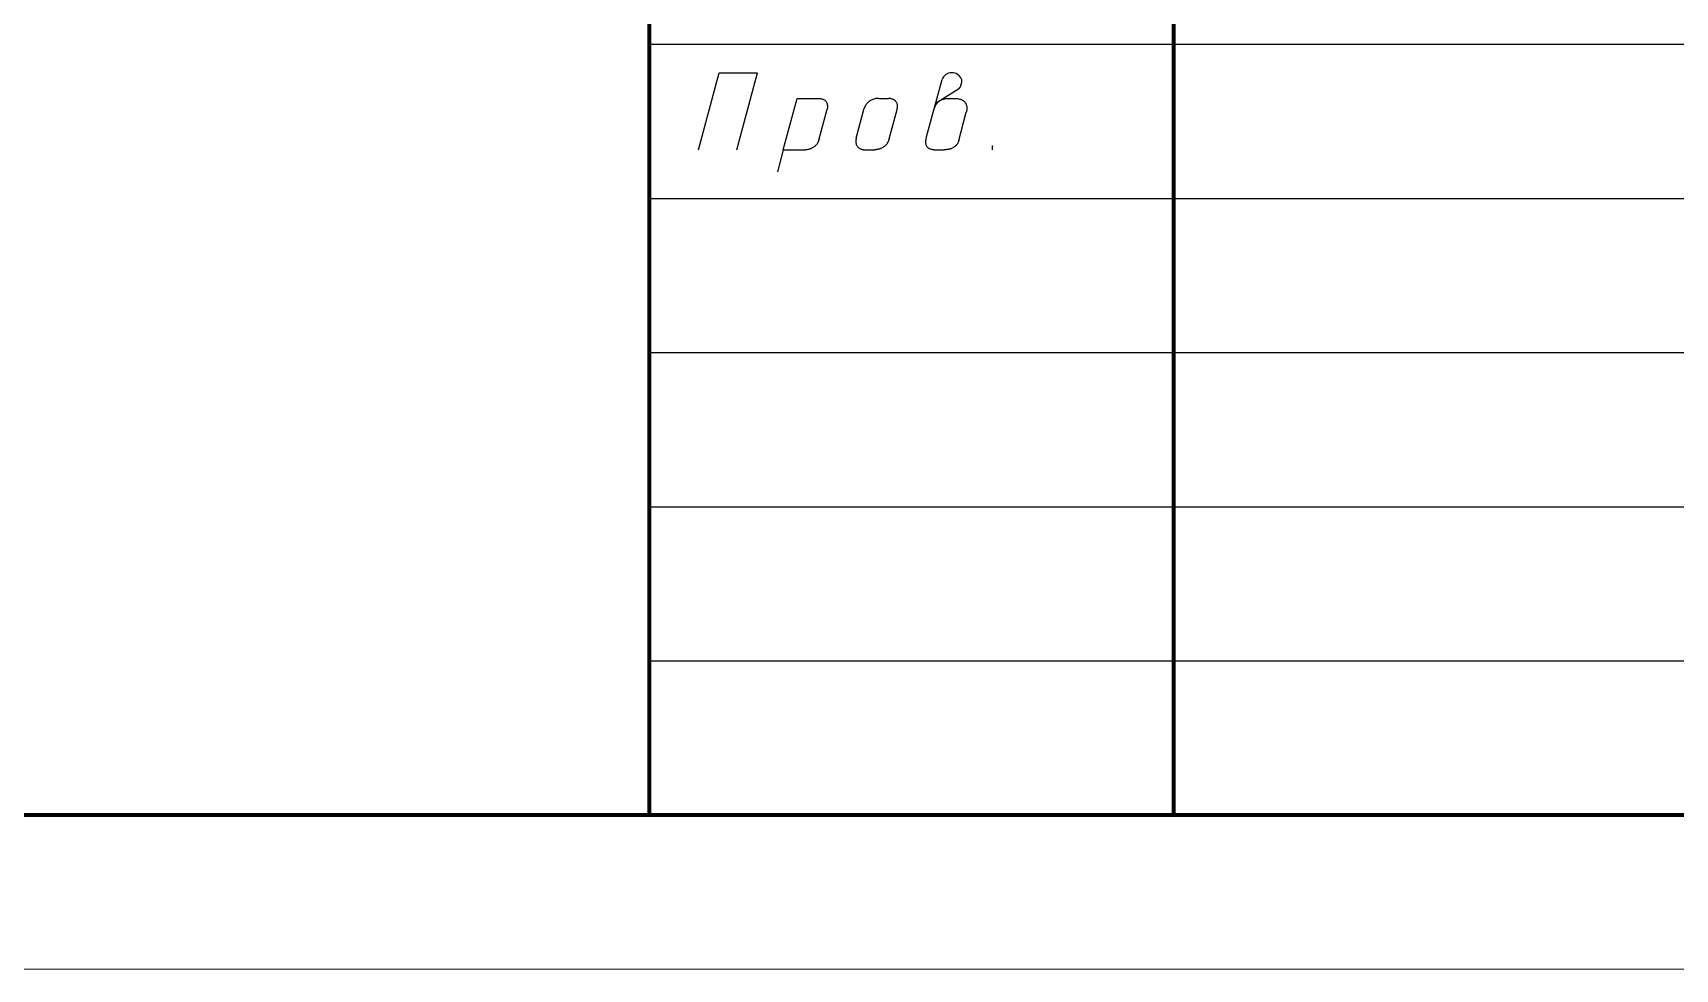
# Model space of a CAD drawing. Header units: millimetres. Extents: x 0 to 420, y 0 to 594.
# Drawn here: x 210 to 263.3, y 0 to 30.4 of the extents above; entities that cross this region are included whole.
import ezdxf

# ---------------------------------------------------------------- set-up
doc = ezdxf.new("R2010")
doc.units = ezdxf.units.MM
doc.layers.get('0').update_dxf_attribs({"linetype": 'CONTINUOUS', "lineweight": 0})

# ---------------------------------------------------------------- blocks, each defined once
blk = doc.blocks.new('A2V-0')
at = {"lineweight": 100}
for p, q in [((230, 5), (230, 60)), ((247, 5), (247, 60)), ((20, 5), (415, 5))]:
    blk.add_line(p, q, dxfattribs=at)
at = {"lineweight": 25}
for p, q in [((230, 30), (295, 30)), ((230, 25), (295, 25)), ((230, 20), (295, 20)), ((230, 15), (295, 15)), ((230, 10), (295, 10))]:
    blk.add_line(p, q, dxfattribs=at)
blk.add_line((0, 0), (420, 0))

msp = doc.modelspace()

# ---------------------------------------------------------------- linework, layer by layer
at = {"linetype": 'CONTINUOUS', "lineweight": 25}
for p, q in [((231.585, 26.575), (232.255, 29.075)), ((232.255, 29.075), (233.505, 29.075)), ((232.835, 26.575), (233.505, 29.075)), ((238.988, 26.992), (239.487, 28.858)), ((240.118, 28.777), (240.116, 28.757)), ((240.12, 28.798), (240.118, 28.777)), ((240.121, 28.82), (240.12, 28.798)), ((240.122, 28.843), (240.121, 28.82)), ((240.122, 28.867), (240.122, 28.843)), ((234.338, 26.575), (234.785, 28.242)), ((234.785, 28.242), (235.475, 28.242)), ((235.475, 28.242), (235.51, 28.241)), ((235.51, 28.241), (235.543, 28.237)), ((235.543, 28.237), (235.573, 28.232)), ((235.573, 28.232), (235.6, 28.225)), ((237.334, 28.233), (237.303, 28.227)), ((237.367, 28.238), (237.334, 28.233)), ((237.402, 28.241), (237.367, 28.238)), ((237.438, 28.242), (237.402, 28.241)), ((237.438, 28.242), (237.751, 28.242)), ((237.754, 28.242), (237.751, 28.242)), ((237.751, 28.242), (237.751, 28.242)), ((237.759, 28.241), (237.754, 28.242)), ((237.766, 28.241), (237.759, 28.241)), ((237.774, 28.24), (237.766, 28.241)), ((237.784, 28.239), (237.774, 28.24)), ((237.796, 28.238), (237.784, 28.239)), ((237.808, 28.236), (237.796, 28.238)), ((237.822, 28.233), (237.808, 28.236)), ((237.836, 28.23), (237.822, 28.233)), ((240.018, 28.543), (239.278, 28.075)), ((239.574, 28.229), (239.59, 28.233)), ((239.59, 28.233), (239.606, 28.235)), ((239.606, 28.235), (239.62, 28.237)), ((239.62, 28.237), (239.634, 28.239)), ((239.634, 28.239), (239.646, 28.24)), ((239.646, 28.24), (239.657, 28.241)), ((239.657, 28.241), (239.667, 28.241)), ((239.667, 28.241), (239.676, 28.242)), ((239.676, 28.242), (239.683, 28.242)), ((239.683, 28.242), (239.688, 28.242)), ((239.688, 28.242), (239.895, 28.242)), ((239.895, 28.242), (239.941, 28.24)), ((239.941, 28.24), (239.984, 28.236)), ((239.984, 28.236), (240.023, 28.23)), ((240.018, 28.543), (240.017, 28.542)), ((240.017, 28.542), (240.018, 28.543)), ((240.017, 28.542), (240.017, 28.542)), ((240.02, 28.544), (240.018, 28.543)), ((240.022, 28.546), (240.02, 28.544)), ((240.024, 28.549), (240.022, 28.546)), ((240.023, 28.23), (240.059, 28.222)), ((240.027, 28.552), (240.024, 28.549)), ((240.031, 28.555), (240.027, 28.552)), ((240.035, 28.56), (240.031, 28.555)), ((240.039, 28.565), (240.035, 28.56)), ((240.044, 28.571), (240.039, 28.565)), ((240.049, 28.577), (240.044, 28.571)), ((240.054, 28.585), (240.049, 28.577)), ((240.059, 28.593), (240.054, 28.585)), ((240.065, 28.602), (240.059, 28.593)), ((240.07, 28.611), (240.065, 28.602)), ((240.076, 28.622), (240.07, 28.611)), ((240.081, 28.633), (240.076, 28.622)), ((240.086, 28.645), (240.081, 28.633)), ((240.091, 28.658), (240.086, 28.645)), ((240.096, 28.672), (240.091, 28.658)), ((240.101, 28.687), (240.096, 28.672)), ((240.105, 28.703), (240.101, 28.687)), ((240.109, 28.72), (240.105, 28.703)), ((240.112, 28.738), (240.109, 28.72)), ((240.116, 28.757), (240.112, 28.738)), ((235.505, 26.927), (235.762, 27.888)), ((235.6, 28.225), (235.625, 28.216)), ((235.625, 28.216), (235.647, 28.206)), ((235.647, 28.206), (235.667, 28.195)), ((235.667, 28.195), (235.685, 28.182)), ((235.685, 28.182), (235.7, 28.168)), ((235.7, 28.168), (235.714, 28.153)), ((235.714, 28.153), (235.726, 28.137)), ((235.726, 28.137), (235.737, 28.121)), ((235.737, 28.121), (235.745, 28.104)), ((235.745, 28.104), (235.752, 28.087)), ((235.752, 28.087), (235.758, 28.07)), ((235.758, 28.07), (235.763, 28.052)), ((235.763, 27.89), (235.762, 27.888)), ((235.762, 27.888), (235.762, 27.888)), ((235.763, 28.052), (235.766, 28.035)), ((235.764, 27.895), (235.763, 27.89)), ((235.765, 27.901), (235.764, 27.895)), ((235.766, 27.909), (235.765, 27.901)), ((235.766, 28.035), (235.769, 28.018)), ((235.768, 27.919), (235.766, 27.909)), ((235.769, 27.93), (235.768, 27.919)), ((235.769, 28.018), (235.77, 28.001)), ((235.77, 27.942), (235.769, 27.93)), ((235.77, 28.001), (235.771, 27.985)), ((235.771, 27.955), (235.77, 27.942)), ((235.771, 27.985), (235.771, 27.97)), ((235.771, 27.97), (235.771, 27.955)), ((236.706, 26.954), (236.965, 27.921)), ((236.966, 27.922), (236.965, 27.921)), ((236.967, 27.925), (236.966, 27.922)), ((236.968, 27.93), (236.967, 27.925)), ((236.97, 27.936), (236.968, 27.93)), ((236.973, 27.944), (236.97, 27.936)), ((236.977, 27.953), (236.973, 27.944)), ((236.981, 27.964), (236.977, 27.953)), ((236.986, 27.975), (236.981, 27.964)), ((236.993, 27.988), (236.986, 27.975)), ((237, 28.001), (236.993, 27.988)), ((237.008, 28.015), (237, 28.001)), ((237.017, 28.029), (237.008, 28.015)), ((237.027, 28.044), (237.017, 28.029)), ((237.038, 28.059), (237.027, 28.044)), ((237.05, 28.075), (237.038, 28.059)), ((237.064, 28.09), (237.05, 28.075)), ((237.078, 28.105), (237.064, 28.09)), ((237.094, 28.12), (237.078, 28.105)), ((237.112, 28.135), (237.094, 28.12)), ((237.13, 28.15), (237.112, 28.135)), ((237.151, 28.163), (237.13, 28.15)), ((237.172, 28.177), (237.151, 28.163)), ((237.195, 28.189), (237.172, 28.177)), ((237.22, 28.2), (237.195, 28.189)), ((237.246, 28.21), (237.22, 28.2)), ((237.273, 28.219), (237.246, 28.21)), ((237.303, 28.227), (237.273, 28.219)), ((237.771, 26.928), (238.027, 27.881)), ((237.851, 28.226), (237.836, 28.23)), ((237.867, 28.221), (237.851, 28.226)), ((237.883, 28.215), (237.867, 28.221)), ((237.899, 28.209), (237.883, 28.215)), ((237.915, 28.201), (237.899, 28.209)), ((237.931, 28.192), (237.915, 28.201)), ((237.946, 28.182), (237.931, 28.192)), ((237.961, 28.171), (237.946, 28.182)), ((237.975, 28.159), (237.961, 28.171)), ((237.989, 28.145), (237.975, 28.159)), ((238.001, 28.13), (237.989, 28.145)), ((238.012, 28.113), (238.001, 28.13)), ((238.021, 28.095), (238.012, 28.113)), ((238.03, 28.074), (238.021, 28.095)), ((238.027, 27.881), (238.035, 27.915)), ((238.036, 28.053), (238.03, 28.074)), ((238.035, 27.915), (238.04, 27.947)), ((238.04, 28.029), (238.036, 28.053)), ((238.042, 28.004), (238.04, 28.029)), ((238.04, 27.947), (238.042, 27.976)), ((238.042, 27.976), (238.042, 28.004)), ((239.229, 27.892), (239.238, 27.924)), ((239.238, 27.924), (239.249, 27.955)), ((239.249, 27.955), (239.261, 27.983)), ((239.261, 27.983), (239.275, 28.01)), ((239.275, 28.01), (239.289, 28.034)), ((239.289, 28.034), (239.304, 28.057)), ((239.304, 28.057), (239.32, 28.078)), ((239.32, 28.078), (239.337, 28.097)), ((239.337, 28.097), (239.354, 28.115)), ((239.354, 28.115), (239.372, 28.131)), ((239.372, 28.131), (239.391, 28.146)), ((239.391, 28.146), (239.409, 28.16)), ((239.409, 28.16), (239.428, 28.172)), ((239.428, 28.172), (239.447, 28.183)), ((239.447, 28.183), (239.466, 28.192)), ((239.466, 28.192), (239.485, 28.201)), ((239.485, 28.201), (239.503, 28.208)), ((239.503, 28.208), (239.522, 28.215)), ((239.522, 28.215), (239.54, 28.22)), ((239.54, 28.22), (239.557, 28.225)), ((239.557, 28.225), (239.574, 28.229)), ((240.028, 26.875), (240.275, 27.796)), ((240.059, 28.222), (240.092, 28.212)), ((240.092, 28.212), (240.121, 28.201)), ((240.121, 28.201), (240.148, 28.187)), ((240.148, 28.187), (240.172, 28.173)), ((240.172, 28.173), (240.193, 28.157)), ((240.193, 28.157), (240.212, 28.14)), ((240.212, 28.14), (240.228, 28.122)), ((240.228, 28.122), (240.242, 28.103)), ((240.242, 28.103), (240.254, 28.084)), ((240.254, 28.084), (240.264, 28.064)), ((240.264, 28.064), (240.273, 28.043)), ((240.273, 28.043), (240.279, 28.023)), ((240.276, 27.801), (240.275, 27.796)), ((240.278, 27.808), (240.276, 27.801)), ((240.28, 27.818), (240.278, 27.808)), ((240.279, 28.023), (240.284, 28.002)), ((240.283, 27.829), (240.28, 27.818)), ((240.285, 27.841), (240.283, 27.829)), ((240.284, 28.002), (240.288, 27.982)), ((240.287, 27.855), (240.285, 27.841)), ((240.289, 27.87), (240.287, 27.855)), ((240.288, 27.982), (240.291, 27.962)), ((240.291, 27.887), (240.289, 27.87)), ((240.291, 27.962), (240.292, 27.942)), ((240.292, 27.905), (240.291, 27.887)), ((240.292, 27.942), (240.292, 27.923)), ((240.292, 27.923), (240.292, 27.905)), ((235.283, 26.634), (235.264, 26.624)), ((235.302, 26.645), (235.283, 26.634)), ((235.321, 26.657), (235.302, 26.645)), ((235.339, 26.67), (235.321, 26.657)), ((235.358, 26.685), (235.339, 26.67)), ((235.376, 26.702), (235.358, 26.685)), ((235.394, 26.72), (235.376, 26.702)), ((235.411, 26.739), (235.394, 26.72)), ((235.427, 26.76), (235.411, 26.739)), ((235.443, 26.783), (235.427, 26.76)), ((235.458, 26.808), (235.443, 26.783)), ((235.471, 26.835), (235.458, 26.808)), ((235.484, 26.863), (235.471, 26.835)), ((235.495, 26.894), (235.484, 26.863)), ((235.505, 26.927), (235.495, 26.894)), ((236.692, 26.885), (236.69, 26.854)), ((236.69, 26.854), (236.69, 26.825)), ((236.69, 26.825), (236.692, 26.798)), ((236.698, 26.918), (236.692, 26.885)), ((236.692, 26.798), (236.697, 26.774)), ((236.697, 26.774), (236.703, 26.751)), ((236.706, 26.954), (236.698, 26.918)), ((236.703, 26.751), (236.711, 26.73)), ((236.711, 26.73), (236.721, 26.71)), ((236.721, 26.71), (236.733, 26.693)), ((236.733, 26.693), (236.745, 26.677)), ((236.745, 26.677), (236.759, 26.662)), ((236.759, 26.662), (236.773, 26.649)), ((236.773, 26.649), (236.788, 26.638)), ((236.788, 26.638), (236.803, 26.627)), ((237.542, 26.633), (237.522, 26.624)), ((237.562, 26.644), (237.542, 26.633)), ((237.581, 26.656), (237.562, 26.644)), ((237.601, 26.67), (237.581, 26.656)), ((237.62, 26.685), (237.601, 26.67)), ((237.639, 26.701), (237.62, 26.685)), ((237.658, 26.719), (237.639, 26.701)), ((237.675, 26.739), (237.658, 26.719)), ((237.692, 26.76), (237.675, 26.739)), ((237.708, 26.783), (237.692, 26.76)), ((237.723, 26.808), (237.708, 26.783)), ((237.737, 26.835), (237.723, 26.808)), ((237.75, 26.864), (237.737, 26.835)), ((237.762, 26.895), (237.75, 26.864)), ((237.771, 26.928), (237.762, 26.895)), ((238.964, 26.849), (238.965, 26.867)), ((238.964, 26.83), (238.964, 26.849)), ((238.964, 26.811), (238.964, 26.83)), ((238.966, 26.792), (238.964, 26.811)), ((238.965, 26.867), (238.967, 26.884)), ((238.968, 26.773), (238.966, 26.792)), ((238.967, 26.884), (238.969, 26.901)), ((238.971, 26.755), (238.968, 26.773)), ((238.969, 26.901), (238.971, 26.917)), ((238.971, 26.917), (238.974, 26.932)), ((238.976, 26.736), (238.971, 26.755)), ((238.974, 26.932), (238.976, 26.945)), ((238.976, 26.945), (238.979, 26.958)), ((238.981, 26.718), (238.976, 26.736)), ((238.979, 26.958), (238.982, 26.969)), ((238.988, 26.7), (238.981, 26.718)), ((238.982, 26.969), (238.984, 26.978)), ((238.984, 26.978), (238.986, 26.986)), ((238.986, 26.986), (238.988, 26.992)), ((238.997, 26.683), (238.988, 26.7)), ((239.007, 26.666), (238.997, 26.683)), ((239.019, 26.651), (239.007, 26.666)), ((239.033, 26.636), (239.019, 26.651)), ((239.048, 26.623), (239.033, 26.636)), ((239.836, 26.634), (239.817, 26.625)), ((239.855, 26.644), (239.836, 26.634)), ((239.874, 26.656), (239.855, 26.644)), ((239.892, 26.668), (239.874, 26.656)), ((239.909, 26.682), (239.892, 26.668)), ((239.926, 26.698), (239.909, 26.682)), ((239.943, 26.714), (239.926, 26.698)), ((239.958, 26.732), (239.943, 26.714)), ((239.973, 26.752), (239.958, 26.732)), ((239.986, 26.773), (239.973, 26.752)), ((239.999, 26.796), (239.986, 26.773)), ((240.01, 26.821), (239.999, 26.796)), ((240.02, 26.847), (240.01, 26.821)), ((240.028, 26.875), (240.02, 26.847)), ((241.126, 26.575), (241.126, 26.714)), ((234.338, 26.575), (234.147, 25.861)), ((234.338, 26.575), (235.072, 26.575)), ((235.073, 26.575), (235.072, 26.575)), ((235.077, 26.575), (235.073, 26.575)), ((235.082, 26.575), (235.077, 26.575)), ((235.089, 26.576), (235.082, 26.575)), ((235.097, 26.577), (235.089, 26.576)), ((235.107, 26.578), (235.097, 26.577)), ((235.119, 26.579), (235.107, 26.578)), ((235.131, 26.581), (235.119, 26.579)), ((235.145, 26.584), (235.131, 26.581)), ((235.16, 26.587), (235.145, 26.584)), ((235.176, 26.591), (235.16, 26.587)), ((235.192, 26.596), (235.176, 26.591)), ((235.209, 26.602), (235.192, 26.596)), ((235.227, 26.608), (235.209, 26.602)), ((235.245, 26.616), (235.227, 26.608)), ((235.264, 26.624), (235.245, 26.616)), ((236.803, 26.627), (236.819, 26.618)), ((236.819, 26.618), (236.835, 26.61)), ((236.835, 26.61), (236.851, 26.603)), ((236.851, 26.603), (236.866, 26.597)), ((236.866, 26.597), (236.881, 26.592)), ((236.881, 26.592), (236.895, 26.588)), ((236.895, 26.588), (236.908, 26.584)), ((236.908, 26.584), (236.921, 26.582)), ((236.921, 26.582), (236.932, 26.579)), ((236.932, 26.579), (236.941, 26.578)), ((236.941, 26.578), (236.949, 26.577)), ((236.949, 26.577), (236.955, 26.576)), ((236.955, 26.576), (236.959, 26.575)), ((236.96, 26.575), (236.957, 26.575)), ((236.957, 26.575), (237.303, 26.575)), ((236.959, 26.575), (236.961, 26.575)), ((236.961, 26.575), (236.96, 26.575)), ((237.306, 26.575), (237.303, 26.575)), ((237.312, 26.575), (237.306, 26.575)), ((237.319, 26.575), (237.312, 26.575)), ((237.328, 26.576), (237.319, 26.575)), ((237.338, 26.577), (237.328, 26.576)), ((237.35, 26.578), (237.338, 26.577)), ((237.363, 26.579), (237.35, 26.578)), ((237.378, 26.581), (237.363, 26.579)), ((237.393, 26.584), (237.378, 26.581)), ((237.41, 26.587), (237.393, 26.584)), ((237.427, 26.591), (237.41, 26.587)), ((237.445, 26.596), (237.427, 26.591)), ((237.463, 26.601), (237.445, 26.596)), ((237.483, 26.608), (237.463, 26.601)), ((237.502, 26.615), (237.483, 26.608)), ((237.522, 26.624), (237.502, 26.615)), ((239.066, 26.611), (239.048, 26.623)), ((239.086, 26.601), (239.066, 26.611)), ((239.108, 26.592), (239.086, 26.601)), ((239.132, 26.585), (239.108, 26.592)), ((239.159, 26.579), (239.132, 26.585)), ((239.188, 26.576), (239.159, 26.579)), ((239.22, 26.575), (239.188, 26.576)), ((239.22, 26.575), (239.558, 26.575)), ((239.565, 26.575), (239.558, 26.575)), ((239.574, 26.575), (239.565, 26.575)), ((239.584, 26.575), (239.574, 26.575)), ((239.596, 26.576), (239.584, 26.575)), ((239.608, 26.576), (239.596, 26.576)), ((239.622, 26.577), (239.608, 26.576)), ((239.637, 26.579), (239.622, 26.577)), ((239.653, 26.58), (239.637, 26.579)), ((239.669, 26.582), (239.653, 26.58)), ((239.686, 26.585), (239.669, 26.582)), ((239.704, 26.589), (239.686, 26.585)), ((239.722, 26.592), (239.704, 26.589)), ((239.741, 26.597), (239.722, 26.592)), ((239.76, 26.603), (239.741, 26.597)), ((239.779, 26.609), (239.76, 26.603)), ((239.798, 26.616), (239.779, 26.609)), ((239.817, 26.625), (239.798, 26.616))]:
    msp.add_line(p, q, dxfattribs=at)
msp.add_arc((239.807, 28.734), 0.342, 22.9865, 158.7741, dxfattribs=at)

# ---------------------------------------------------------------- block references
msp.add_blockref('A2V-0', (0, 0))

doc.saveas('drawing.dxf')
